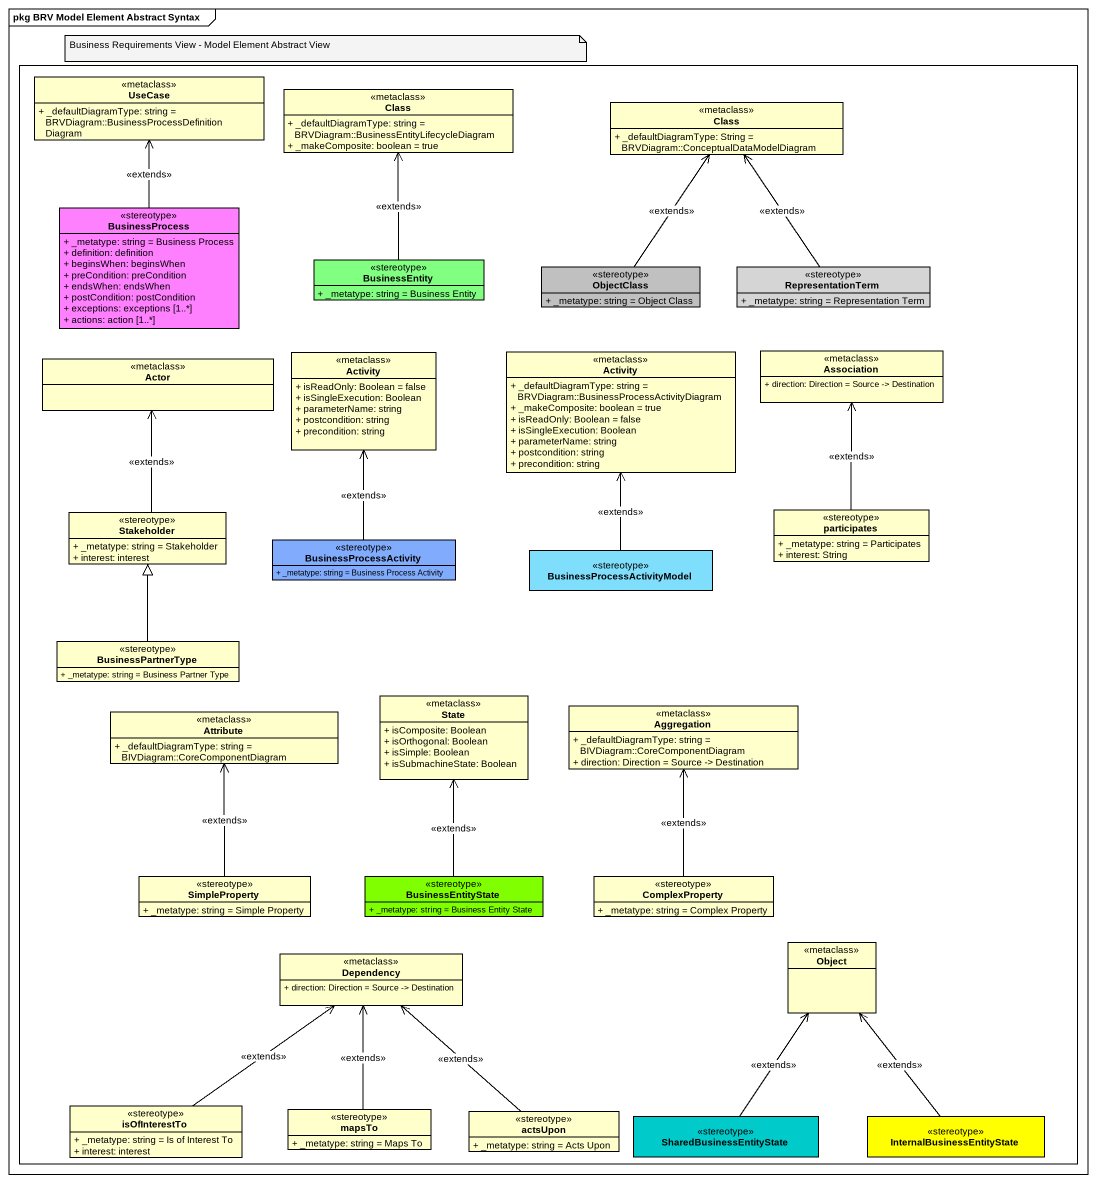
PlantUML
@startuml
mainframe pkg BRV Model Element Abstract Syntax
hide circle
hide empty members
skinparam classAttributeIconSize 0
rectangle " " as rectangle1 {
  class "UseCase" as UseCase_ <<metaclass>> {
    + _defaultDiagramType: string = BRVDiagram::BusinessProcessDefinitionDiagram
  }
  class "Class" as Class_ <<metaclass>> {
    + _defaultDiagramType: string = BRVDiagram::BusinessEntityLifecycleDiagram
    + _makeComposite: boolean = true
  }
  class "Class" as Class__2 <<metaclass>> {
    + _defaultDiagramType: String = BRVDiagram::ConceptualDataModelDiagram
  }
  class BusinessProcess <<stereotype>> #FF80FF {
    + _metatype: string = Business Process
    + definition: definition
    + beginsWhen: beginsWhen
    + preCondition: preCondition
    + endsWhen: endsWhen
    + postCondition: postCondition
    + exceptions: exceptions [1..*]
    + actions: action [1..*]
  }
  class BusinessEntity <<stereotype>> #80FF80 {
    + _metatype: string = Business Entity
  }
  class ObjectClass <<stereotype>> #C0C0C0 {
    + _metatype: string = Object Class
  }
  class RepresentationTerm <<stereotype>> #D5D5D5 {
    + _metatype: string = Representation Term
  }
  class "Actor" as Actor_ <<metaclass>>
  class Activity <<metaclass>> {
    + isReadOnly: Boolean = false
    + isSingleExecution: Boolean
    + parameterName: string
    + postcondition: string
    + precondition: string
  }
  class "Activity" as Activity_2 <<metaclass>> {
    + _defaultDiagramType: string = BRVDiagram::BusinessProcessActivityDiagram
    + _makeComposite: boolean = true
    + isReadOnly: Boolean = false
    + isSingleExecution: Boolean
    + parameterName: string
    + postcondition: string
    + precondition: string
  }
  class Association <<metaclass>> {
    + direction: Direction = Source -> Destination
  }
  class Stakeholder <<stereotype>> {
    + _metatype: string = Stakeholder
    + interest: interest
  }
  class participates <<stereotype>> {
    + _metatype: string = Participates
    + interest: String
  }
  class BusinessProcessActivity <<stereotype>> #81ACFE {
    + _metatype: string = Business Process Activity
  }
  class BusinessProcessActivityModel <<stereotype>> #80DEFD
  class BusinessPartnerType <<stereotype>> {
    + _metatype: string = Business Partner Type
  }
  class Attribute <<metaclass>> {
    + _defaultDiagramType: string = BIVDiagram::CoreComponentDiagram
  }
  class "State" as State_ <<metaclass>> {
    + isComposite: Boolean
    + isOrthogonal: Boolean
    + isSimple: Boolean
    + isSubmachineState: Boolean
  }
  class Aggregation <<metaclass>> {
    + _defaultDiagramType: string = BIVDiagram::CoreComponentDiagram
    + direction: Direction = Source -> Destination
  }
  class SimpleProperty <<stereotype>> {
    + _metatype: string = Simple Property
  }
  class BusinessEntityState <<stereotype>> #80FF00 {
    + _metatype: string = Business Entity State
  }
  class ComplexProperty <<stereotype>> {
    + _metatype: string = Complex Property
  }
  class Dependency <<metaclass>> {
    + direction: Direction = Source -> Destination
  }
  class "Object" as Object_ <<metaclass>>
  class isOfInterestTo <<stereotype>> {
    + _metatype: string = Is of Interest To
    + interest: interest
  }
  class mapsTo <<stereotype>> {
    + _metatype: string = Maps To
  }
  class actsUpon <<stereotype>> {
    + _metatype: string = Acts Upon
  }
  class SharedBusinessEntityState <<stereotype>> #00CACA
  class InternalBusinessEntityState <<stereotype>> #FFFF00
}
BusinessProcess -up-> UseCase_ : <<extends>>
BusinessEntity -up-> Class_ : <<extends>>
ObjectClass -up-> Class__2 : <<extends>>
RepresentationTerm -up-> Class__2 : <<extends>>
Stakeholder -up-> Actor_ : <<extends>>
participates -up-> Association : <<extends>>
BusinessProcessActivity -up-> Activity : <<extends>>
BusinessProcessActivityModel -up-> Activity_2 : <<extends>>
BusinessPartnerType -up-|> Stakeholder
SimpleProperty -up-> Attribute : <<extends>>
BusinessEntityState -up-> State_ : <<extends>>
ComplexProperty -up-> Aggregation : <<extends>>
isOfInterestTo -up-> Dependency : <<extends>>
mapsTo -up-> Dependency : <<extends>>
actsUpon -up-> Dependency : <<extends>>
SharedBusinessEntityState -up-> Object_ : <<extends>>
InternalBusinessEntityState -up-> Object_ : <<extends>>
note as N1
  Business Requirements View - Model Element Abstract View
end note
@enduml
